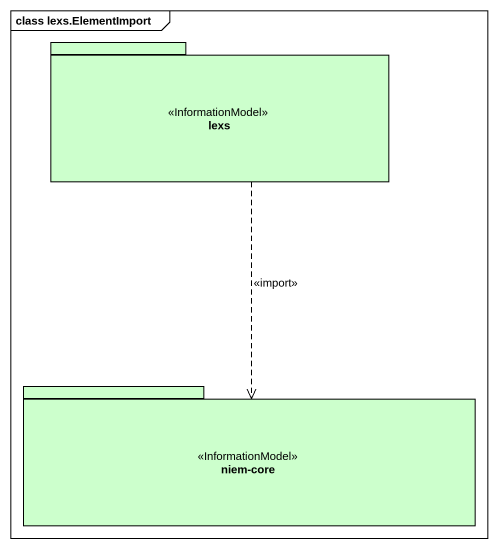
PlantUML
@startuml
mainframe class lexs.ElementImport
package lexs <<InformationModel>> #CCFFCC {
}
package "niem-core" as niem_core <<InformationModel>> #CCFFCC {
}
lexs ..> niem_core : <<import>>
@enduml
